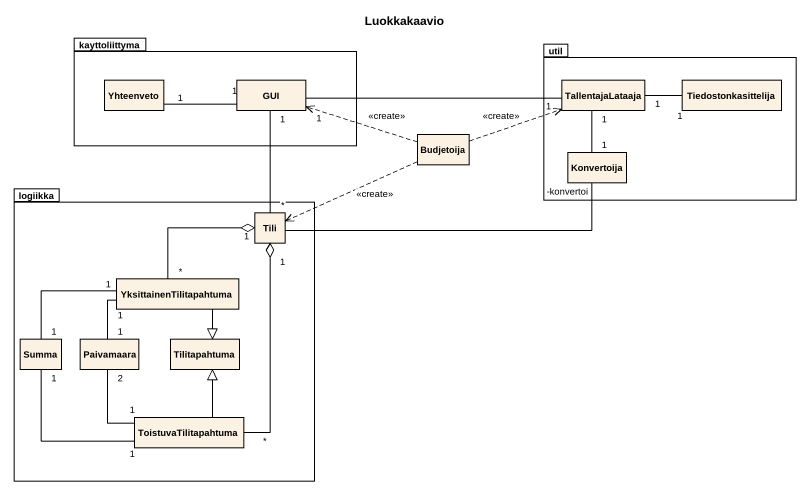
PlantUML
@startuml
title Luokkakaavio
hide circle
hide empty members
package kayttoliittyma {
  class Yhteenveto
  class GUI
}
package util {
  class TallentajaLataaja
  class Tiedostonkasittelija
  class Konvertoija
}
class Budjetoija
package logiikka {
  class Tili
  class YksittainenTilitapahtuma
  class Summa
  class Paivamaara
  class Tilitapahtuma
  class ToistuvaTilitapahtuma
}
GUI "1" -left- "1" Yhteenveto
GUI "1" -right- "1" TallentajaLataaja
GUI "1" -- "*" Tili
TallentajaLataaja "1" -right- "1" Tiedostonkasittelija
TallentajaLataaja "1" -- "1" Konvertoija
Budjetoija .left.> GUI : <<create>>
Budjetoija .right.> TallentajaLataaja : <<create>>
Budjetoija .left.> Tili : <<create>>
Konvertoija "-konvertoi" -left- Tili
Tili "1" o-- "*" YksittainenTilitapahtuma
Tili "1" o-- "*" ToistuvaTilitapahtuma
YksittainenTilitapahtuma "1" -- "1" Paivamaara
YksittainenTilitapahtuma --|> Tilitapahtuma
Summa "1" -right- "1" YksittainenTilitapahtuma
Summa "1" -right- "1" ToistuvaTilitapahtuma
ToistuvaTilitapahtuma "1" -up- "2" Paivamaara
ToistuvaTilitapahtuma -up-|> Tilitapahtuma
@enduml
